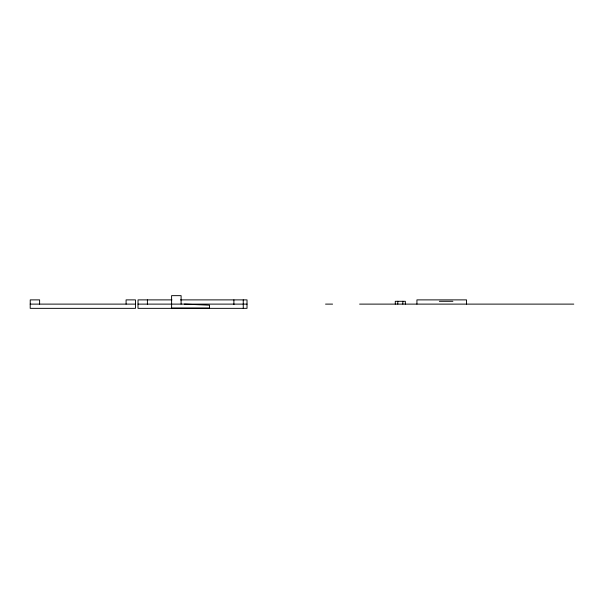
<?xml version="1.0" encoding="UTF-8"?>
<svg xmlns="http://www.w3.org/2000/svg" width="604" height="604" viewBox="0 0 604 604"><rect width="100%" height="100%" fill="white"/><g stroke="black" fill="none" stroke-linecap="round" stroke-linejoin="round"><path stroke-width="0.91" d="M416.926 304.114L416.926 299.886L466.53 299.886L466.545 304.114M171.966 299.886L138.044 299.886L137.999 308.35L247.013 308.35L247.021 299.886L180.498 299.886M439.365 301.298L452.879 301.298M30.2 304.114L135.47 304.114M137.991 304.114L247.036 304.114M325.541 304.114L332.577 304.114M359.606 304.114L573.785 304.114M184.386 304.114L209.528 305.186L209.543 308.07L171.612 308.07L171.589 295.65L181.102 295.65L181.102 304.114M405.344 304.114L405.344 301.298L395.288 301.298L395.288 304.114M402.83 301.298L402.83 304.114M397.802 301.298L397.802 304.114M243.253 299.886L243.261 308.35M233.891 299.886L233.891 304.59M147.399 299.886L147.399 304.59M126.093 304.114L126.093 299.886L135.455 299.886L135.455 308.35L30.2 308.35L30.245 299.886L39.607 299.886L39.607 304.114"/></g></svg>
